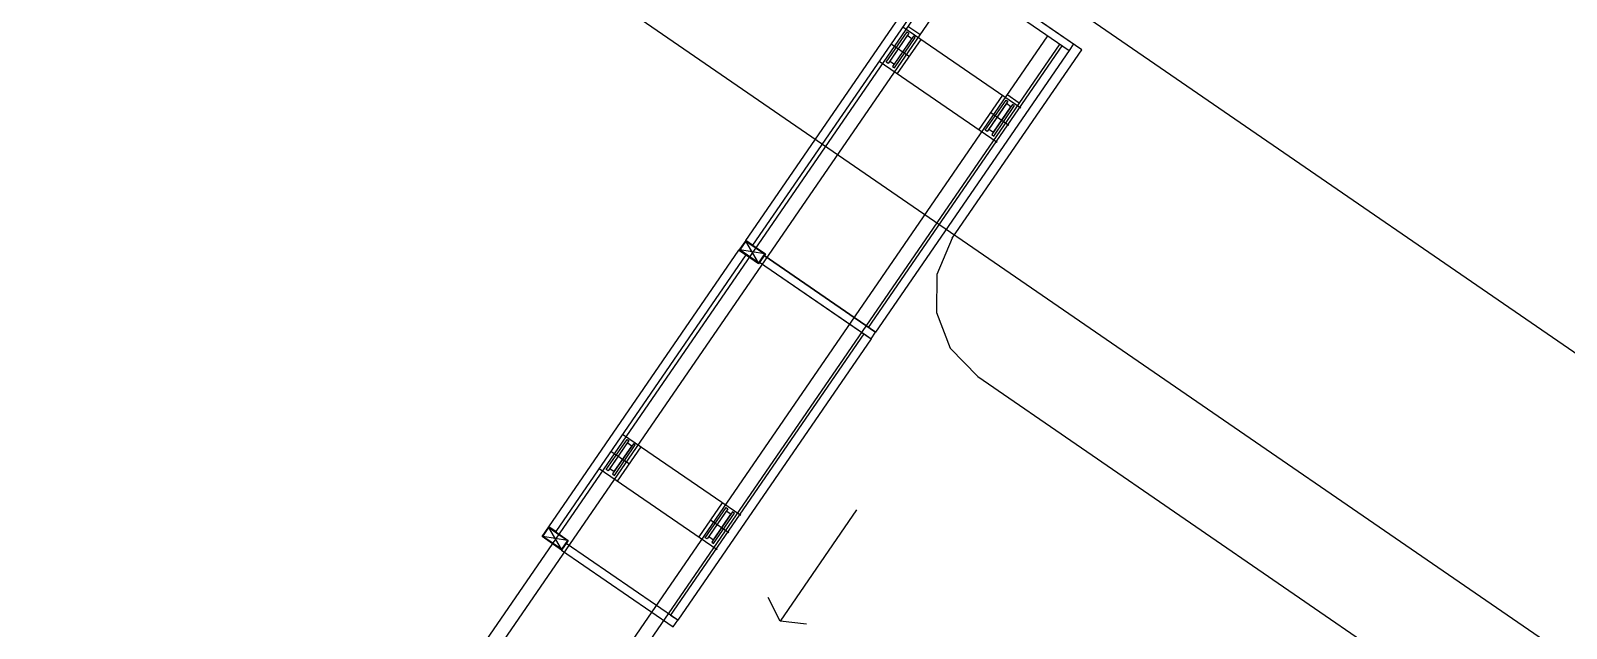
# Model space of a CAD drawing. Header units: metres. Extents: x 2 to 323, y -2 to 254.
# Drawn here: x 87.22 to 94.94, y 183.12 to 186.13 of the extents above; entities that cross this region are included whole.
import ezdxf

# ---------------------------------------------------------------- set-up
doc = ezdxf.new("R2010")
doc.units = ezdxf.units.M
doc.layers.add('REFERENCIA', color=7, linetype='Continuous')

msp = doc.modelspace()

# ---------------------------------------------------------------- linework, layer by layer
at = {"layer": 'REFERENCIA'}
for p, q in [((92.501, 186.03), (87.463, 189.494)), ((92.501, 186.03), (87.463, 189.494)), ((92.501, 186.03), (87.463, 189.494)), ((91.818, 186.427), (83.297, 174.032)), ((91.818, 186.427), (83.297, 174.032)), ((91.818, 186.427), (83.297, 174.032)), ((91.877, 186.411), (92.438, 186.026)), ((91.877, 186.411), (92.438, 186.026)), ((91.877, 186.411), (92.438, 186.026)), ((91.9, 186.444), (92.46, 186.059)), ((91.9, 186.444), (92.46, 186.059)), ((91.9, 186.444), (92.46, 186.059)), ((91.89, 186.402), (83.358, 173.99)), ((91.89, 186.402), (83.358, 173.99)), ((91.89, 186.402), (83.358, 173.99)), ((92.329, 186.1), (83.797, 173.688)), ((92.329, 186.1), (83.797, 173.688)), ((92.329, 186.1), (83.797, 173.688)), ((91.601, 186.145), (92.194, 185.737)), ((91.601, 186.145), (92.194, 185.737)), ((91.601, 186.145), (92.194, 185.737)), ((91.686, 186.106), (91.626, 186.147)), ((91.686, 186.106), (91.626, 186.147)), ((91.686, 186.106), (91.626, 186.147)), ((92.39, 186.059), (83.857, 173.647)), ((92.39, 186.059), (83.857, 173.647)), ((92.39, 186.059), (83.857, 173.647)), ((91.542, 186.059), (91.634, 185.996)), ((91.542, 186.059), (91.634, 185.996)), ((91.542, 186.059), (91.634, 185.996)), ((91.575, 185.91), (91.693, 186.082)), ((91.575, 185.91), (91.693, 186.082)), ((91.575, 185.91), (91.693, 186.082)), ((91.849, 185.082), (92.501, 186.03)), ((91.849, 185.082), (92.501, 186.03)), ((91.849, 185.082), (92.501, 186.03)), ((92.46, 186.059), (92.438, 186.026)), ((92.46, 186.059), (92.438, 186.026)), ((92.46, 186.059), (92.438, 186.026)), ((91.482, 185.973), (92.076, 185.565)), ((91.482, 185.973), (92.076, 185.565)), ((91.482, 185.973), (92.076, 185.565)), ((92.102, 185.801), (91.983, 185.629)), ((92.102, 185.801), (91.983, 185.629)), ((92.102, 185.801), (91.983, 185.629)), ((92.186, 185.762), (92.125, 185.804)), ((92.186, 185.762), (92.125, 185.804)), ((92.186, 185.762), (92.125, 185.804)), ((92.043, 185.715), (92.135, 185.651)), ((92.043, 185.715), (92.135, 185.651)), ((92.043, 185.715), (92.135, 185.651)), ((90.811, 185.071), (90.777, 185.022)), ((90.811, 185.071), (90.777, 185.022)), ((90.811, 185.071), (90.777, 185.022)), ((90.812, 185.067), (90.781, 185.023)), ((90.812, 185.067), (90.781, 185.023)), ((90.812, 185.067), (90.781, 185.023)), ((90.905, 185.003), (90.781, 185.023)), ((90.905, 185.003), (90.781, 185.023)), ((90.905, 185.003), (90.781, 185.023)), ((90.875, 184.958), (90.812, 185.067)), ((90.875, 184.958), (90.812, 185.067)), ((90.875, 184.958), (90.812, 185.067)), ((90.881, 184.962), (91.409, 184.6)), ((90.881, 184.962), (91.409, 184.6)), ((90.881, 184.962), (91.409, 184.6)), ((90.904, 184.995), (91.464, 184.61)), ((90.904, 184.995), (91.464, 184.61)), ((90.904, 184.995), (91.464, 184.61)), ((90.904, 184.995), (91.464, 184.61)), ((90.904, 184.995), (91.464, 184.61)), ((90.904, 184.995), (91.464, 184.61)), ((91.442, 184.577), (91.464, 184.61)), ((91.442, 184.577), (91.464, 184.61)), ((91.442, 184.577), (91.464, 184.61)), ((91.978, 184.387), (106.152, 174.643)), ((91.978, 184.387), (106.152, 174.643)), ((91.978, 184.387), (106.152, 174.643)), ((90.192, 184.097), (90.786, 183.689)), ((90.192, 184.097), (90.786, 183.689)), ((90.192, 184.097), (90.786, 183.689)), ((90.166, 183.861), (90.285, 184.033)), ((90.166, 183.861), (90.285, 184.033)), ((90.166, 183.861), (90.285, 184.033)), ((90.133, 184.011), (90.226, 183.947)), ((90.133, 184.011), (90.226, 183.947)), ((90.133, 184.011), (90.226, 183.947)), ((90.074, 183.925), (90.667, 183.517)), ((90.074, 183.925), (90.667, 183.517)), ((90.074, 183.925), (90.667, 183.517)), ((90.693, 183.752), (90.575, 183.58)), ((90.693, 183.752), (90.575, 183.58)), ((90.693, 183.752), (90.575, 183.58)), ((91.369, 183.716), (90.985, 183.157)), ((91.369, 183.716), (90.985, 183.157)), ((91.369, 183.716), (90.985, 183.157)), ((90.634, 183.666), (90.727, 183.603)), ((90.634, 183.666), (90.727, 183.603)), ((90.634, 183.666), (90.727, 183.603)), ((89.915, 183.562), (89.791, 183.582)), ((89.915, 183.562), (89.791, 183.582)), ((89.915, 183.562), (89.791, 183.582)), ((89.885, 183.518), (89.821, 183.627)), ((89.885, 183.518), (89.821, 183.627)), ((89.885, 183.518), (89.821, 183.627))]:
    msp.add_line(p, q, dxfattribs=at)
for points in [[(90.081, 187.875), (92.626, 191.576), (90.133, 193.29), (91.317, 195.013), (91.284, 195.036), (92.944, 197.45), (114.105, 182.904), (129.398, 176.048), (129.431, 176.025), (122.372, 165.757), (107.621, 175.897), (107.584, 175.843), (94.976, 184.51), (90.081, 187.875)], [(90.081, 187.875), (92.626, 191.576), (90.133, 193.29), (91.317, 195.013), (91.284, 195.036), (92.944, 197.45), (114.105, 182.904), (129.398, 176.048), (129.431, 176.025), (122.372, 165.757), (107.621, 175.897), (107.584, 175.843), (94.976, 184.51), (90.081, 187.875)], [(92.522, 191.745), (110.273, 179.543), (106.958, 174.72), (89.207, 186.923), (92.522, 191.745)], [(92.522, 191.745), (110.273, 179.543), (106.958, 174.72), (89.207, 186.923), (92.522, 191.745)], [(90.846, 185.047), (90.811, 185.071), (91.767, 186.462), (91.802, 186.438), (90.846, 185.047)], [(90.846, 185.047), (90.811, 185.071), (91.767, 186.462), (91.802, 186.438), (90.846, 185.047)], [(90.846, 185.047), (90.811, 185.071), (91.767, 186.462), (91.802, 186.438), (90.846, 185.047)], [(91.623, 186.12), (91.632, 186.114), (91.527, 185.961), (91.518, 185.967), (91.623, 186.12)], [(91.623, 186.12), (91.632, 186.114), (91.527, 185.961), (91.518, 185.967), (91.623, 186.12)], [(91.623, 186.12), (91.632, 186.114), (91.527, 185.961), (91.518, 185.967), (91.623, 186.12)], [(91.647, 186.085), (91.623, 186.101), (91.535, 185.973), (91.559, 185.957), (91.647, 186.085)], [(91.647, 186.085), (91.623, 186.101), (91.535, 185.973), (91.559, 185.957), (91.647, 186.085)], [(91.647, 186.085), (91.623, 186.101), (91.535, 185.973), (91.559, 185.957), (91.647, 186.085)], [(91.464, 184.61), (91.429, 184.634), (92.402, 186.05), (92.438, 186.026), (91.464, 184.61)], [(91.464, 184.61), (91.429, 184.634), (92.402, 186.05), (92.438, 186.026), (91.464, 184.61)], [(91.464, 184.61), (91.429, 184.634), (92.402, 186.05), (92.438, 186.026), (91.464, 184.61)], [(91.55, 185.945), (91.559, 185.939), (91.664, 186.091), (91.655, 186.098), (91.55, 185.945)], [(91.55, 185.945), (91.559, 185.939), (91.664, 186.091), (91.655, 186.098), (91.55, 185.945)], [(91.55, 185.945), (91.559, 185.939), (91.664, 186.091), (91.655, 186.098), (91.55, 185.945)], [(92.121, 185.777), (92.13, 185.771), (92.025, 185.619), (92.016, 185.625), (92.121, 185.777)], [(92.121, 185.777), (92.13, 185.771), (92.025, 185.619), (92.016, 185.625), (92.121, 185.777)], [(92.121, 185.777), (92.13, 185.771), (92.025, 185.619), (92.016, 185.625), (92.121, 185.777)], [(92.145, 185.743), (92.122, 185.759), (92.034, 185.631), (92.057, 185.615), (92.145, 185.743)], [(92.145, 185.743), (92.122, 185.759), (92.034, 185.631), (92.057, 185.615), (92.145, 185.743)], [(92.145, 185.743), (92.122, 185.759), (92.034, 185.631), (92.057, 185.615), (92.145, 185.743)], [(92.049, 185.603), (92.058, 185.596), (92.162, 185.749), (92.153, 185.755), (92.049, 185.603)], [(92.049, 185.603), (92.058, 185.596), (92.162, 185.749), (92.153, 185.755), (92.049, 185.603)], [(92.049, 185.603), (92.058, 185.596), (92.162, 185.749), (92.153, 185.755), (92.049, 185.603)], [(89.856, 183.607), (89.821, 183.631), (90.777, 185.022), (90.812, 184.998), (89.856, 183.607)], [(89.856, 183.607), (89.821, 183.631), (90.777, 185.022), (90.812, 184.998), (89.856, 183.607)], [(89.856, 183.607), (89.821, 183.631), (90.777, 185.022), (90.812, 184.998), (89.856, 183.607)], [(90.469, 183.161), (90.433, 183.185), (91.407, 184.601), (91.442, 184.577), (90.469, 183.161)], [(90.469, 183.161), (90.433, 183.185), (91.407, 184.601), (91.442, 184.577), (90.469, 183.161)], [(90.469, 183.161), (90.433, 183.185), (91.407, 184.601), (91.442, 184.577), (90.469, 183.161)], [(90.215, 184.071), (90.224, 184.065), (90.119, 183.913), (90.11, 183.919), (90.215, 184.071)], [(90.215, 184.071), (90.224, 184.065), (90.119, 183.913), (90.11, 183.919), (90.215, 184.071)], [(90.215, 184.071), (90.224, 184.065), (90.119, 183.913), (90.11, 183.919), (90.215, 184.071)], [(90.238, 184.037), (90.215, 184.053), (90.127, 183.925), (90.15, 183.909), (90.238, 184.037)], [(90.238, 184.037), (90.215, 184.053), (90.127, 183.925), (90.15, 183.909), (90.238, 184.037)], [(90.238, 184.037), (90.215, 184.053), (90.127, 183.925), (90.15, 183.909), (90.238, 184.037)], [(90.142, 183.897), (90.151, 183.89), (90.256, 184.043), (90.247, 184.049), (90.142, 183.897)], [(90.142, 183.897), (90.151, 183.89), (90.256, 184.043), (90.247, 184.049), (90.142, 183.897)], [(90.142, 183.897), (90.151, 183.89), (90.256, 184.043), (90.247, 184.049), (90.142, 183.897)], [(90.713, 183.729), (90.722, 183.722), (90.617, 183.57), (90.608, 183.576), (90.713, 183.729)], [(90.713, 183.729), (90.722, 183.722), (90.617, 183.57), (90.608, 183.576), (90.713, 183.729)], [(90.713, 183.729), (90.722, 183.722), (90.617, 183.57), (90.608, 183.576), (90.713, 183.729)], [(90.737, 183.694), (90.713, 183.71), (90.625, 183.582), (90.649, 183.566), (90.737, 183.694)], [(90.737, 183.694), (90.713, 183.71), (90.625, 183.582), (90.649, 183.566), (90.737, 183.694)], [(90.737, 183.694), (90.713, 183.71), (90.625, 183.582), (90.649, 183.566), (90.737, 183.694)], [(90.64, 183.554), (90.649, 183.548), (90.754, 183.7), (90.745, 183.706), (90.64, 183.554)], [(90.64, 183.554), (90.649, 183.548), (90.754, 183.7), (90.745, 183.706), (90.64, 183.554)], [(90.64, 183.554), (90.649, 183.548), (90.754, 183.7), (90.745, 183.706), (90.64, 183.554)], [(89.787, 183.582), (89.821, 183.631), (89.919, 183.563), (89.885, 183.514), (89.787, 183.582)], [(89.787, 183.582), (89.821, 183.631), (89.919, 183.563), (89.885, 183.514), (89.787, 183.582)], [(89.787, 183.582), (89.821, 183.631), (89.919, 183.563), (89.885, 183.514), (89.787, 183.582)], [(89.791, 183.582), (89.821, 183.627), (89.915, 183.562), (89.885, 183.518), (89.791, 183.582)], [(89.791, 183.582), (89.821, 183.627), (89.915, 183.562), (89.885, 183.518), (89.791, 183.582)], [(89.791, 183.582), (89.821, 183.627), (89.915, 183.562), (89.885, 183.518), (89.791, 183.582)], [(89.908, 183.547), (89.885, 183.514), (90.446, 183.128), (90.469, 183.161), (89.908, 183.547)], [(89.908, 183.547), (89.885, 183.514), (90.446, 183.128), (90.469, 183.161), (89.908, 183.547)], [(89.908, 183.547), (89.885, 183.514), (90.446, 183.128), (90.469, 183.161), (89.908, 183.547)]]:
    msp.add_lwpolyline(points, close=True, dxfattribs=at)
for points in [[(90.811, 185.071), (90.91, 185.003), (90.876, 184.954), (90.777, 185.022)], [(90.811, 185.071), (90.91, 185.003), (90.876, 184.954), (90.777, 185.022)], [(90.811, 185.071), (90.91, 185.003), (90.876, 184.954), (90.777, 185.022)], [(90.812, 185.067), (90.905, 185.003), (90.875, 184.958), (90.781, 185.023)], [(90.812, 185.067), (90.905, 185.003), (90.875, 184.958), (90.781, 185.023)], [(90.812, 185.067), (90.905, 185.003), (90.875, 184.958), (90.781, 185.023)], [(91.849, 185.082), (91.772, 184.899), (91.77, 184.708), (91.84, 184.529), (91.978, 184.387)], [(91.849, 185.082), (91.772, 184.899), (91.77, 184.708), (91.84, 184.529), (91.978, 184.387)], [(91.849, 185.082), (91.772, 184.899), (91.77, 184.708), (91.84, 184.529), (91.978, 184.387)], [(91.464, 184.61), (90.904, 184.995), (90.881, 184.962), (91.442, 184.577)], [(91.464, 184.61), (90.904, 184.995), (90.881, 184.962), (91.442, 184.577)], [(91.464, 184.61), (90.904, 184.995), (90.881, 184.962), (91.442, 184.577)], [(91.117, 183.142), (90.985, 183.157), (90.924, 183.275)], [(91.117, 183.142), (90.985, 183.157), (90.924, 183.275)], [(91.117, 183.142), (90.985, 183.157), (90.924, 183.275)]]:
    msp.add_lwpolyline(points, dxfattribs=at)

doc.saveas('drawing.dxf')
